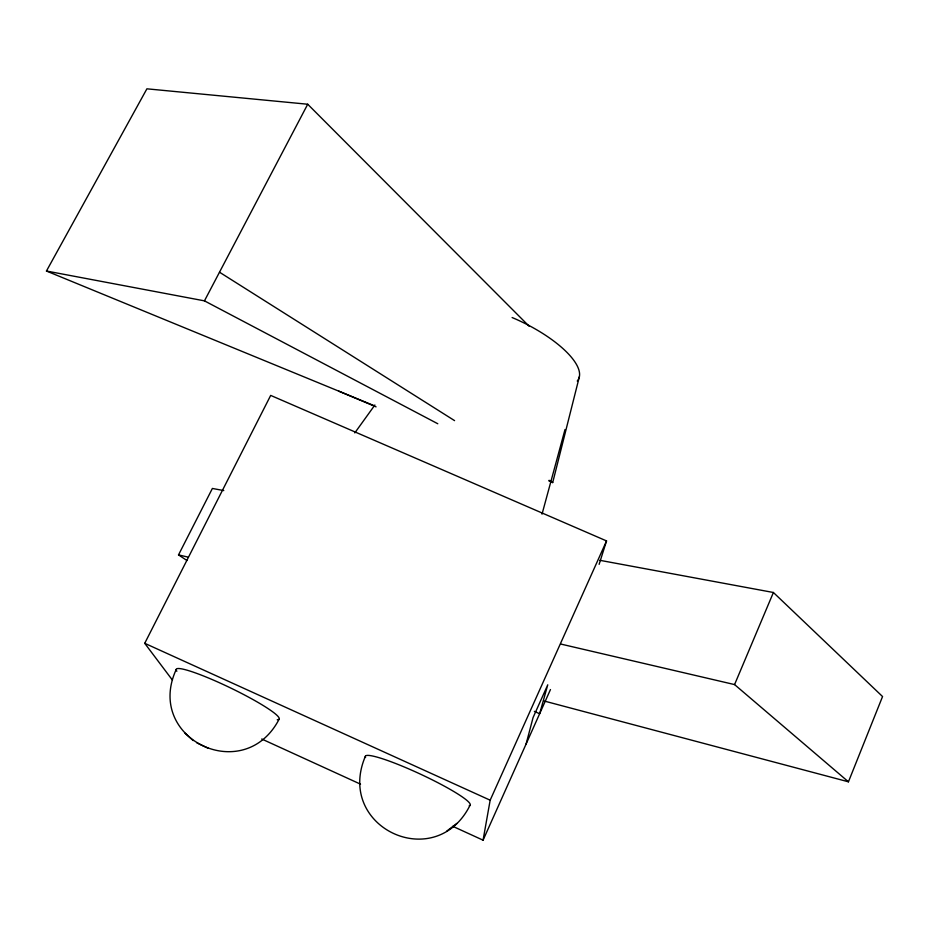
<?xml version="1.0" encoding="UTF-8"?>
<svg xmlns="http://www.w3.org/2000/svg" width="929" height="929" viewBox="0 0 929 929"><rect width="100%" height="100%" fill="white"/><g stroke="black" fill="none" stroke-linecap="round" stroke-linejoin="round"><path stroke-width="1.39" d="M452.771 826.322L483.068 840.176L490.164 800.194L606.544 540.922L270.687 395.406L144.727 643.309L172.422 680.098M548.923 480.955L552.697 482.581L579.394 376.617M526.116 743.966L533.072 717.571L547.762 684.812L539.644 713.727L534.349 711.359M542.025 514.167L565.006 429.558M599.124 564.344L606.544 540.922M365.387 756.287C334.997 827.379 435.376 874.328 470.004 805.35M176.22 669.495C144.355 738.729 244.072 786.666 279.118 719.209M544.324 701.058L848.444 781.812L882.55 696.541L773.404 592.493L599.681 560.28M848.444 781.812L734.572 684.58L773.404 592.493M483.068 840.176L550.467 689.55M186.892 560.477L178.519 554.892L212.381 488.457L223.773 490.57M307.72 104.234L146.91 88.824L46.45 271.024L204.45 300.857L307.72 104.234L529.24 326.334M354.808 432.902L374.886 405.009M446.861 831.002L456.894 823.396M178.519 554.892L188.401 557.191M560.977 644.099L734.572 684.58M46.45 271.024L374.224 405.718M338.783 391.155L376.071 406.856M208.34 748.344L196.797 742.805M144.727 643.309L490.164 800.194M261.723 739.008L360.533 784.169M204.45 300.857L437.791 423.752M219.499 272.209L454.571 420.628M549.097 480.305L552.697 482.581M184.929 733.12L193.162 740.552M512.123 317.532A76.19 26.906 25.6 0 1 577.246 381.053M176.858 671.226A57.168 6.817 25.8 0 1 231.042 688.18A57.168 6.817 25.8 0 1 277.225 719.754M365.573 757.483A57.819 7.002 25 0 1 420.651 774.24A57.819 7.002 25 0 1 469.203 805.733"/></g></svg>
